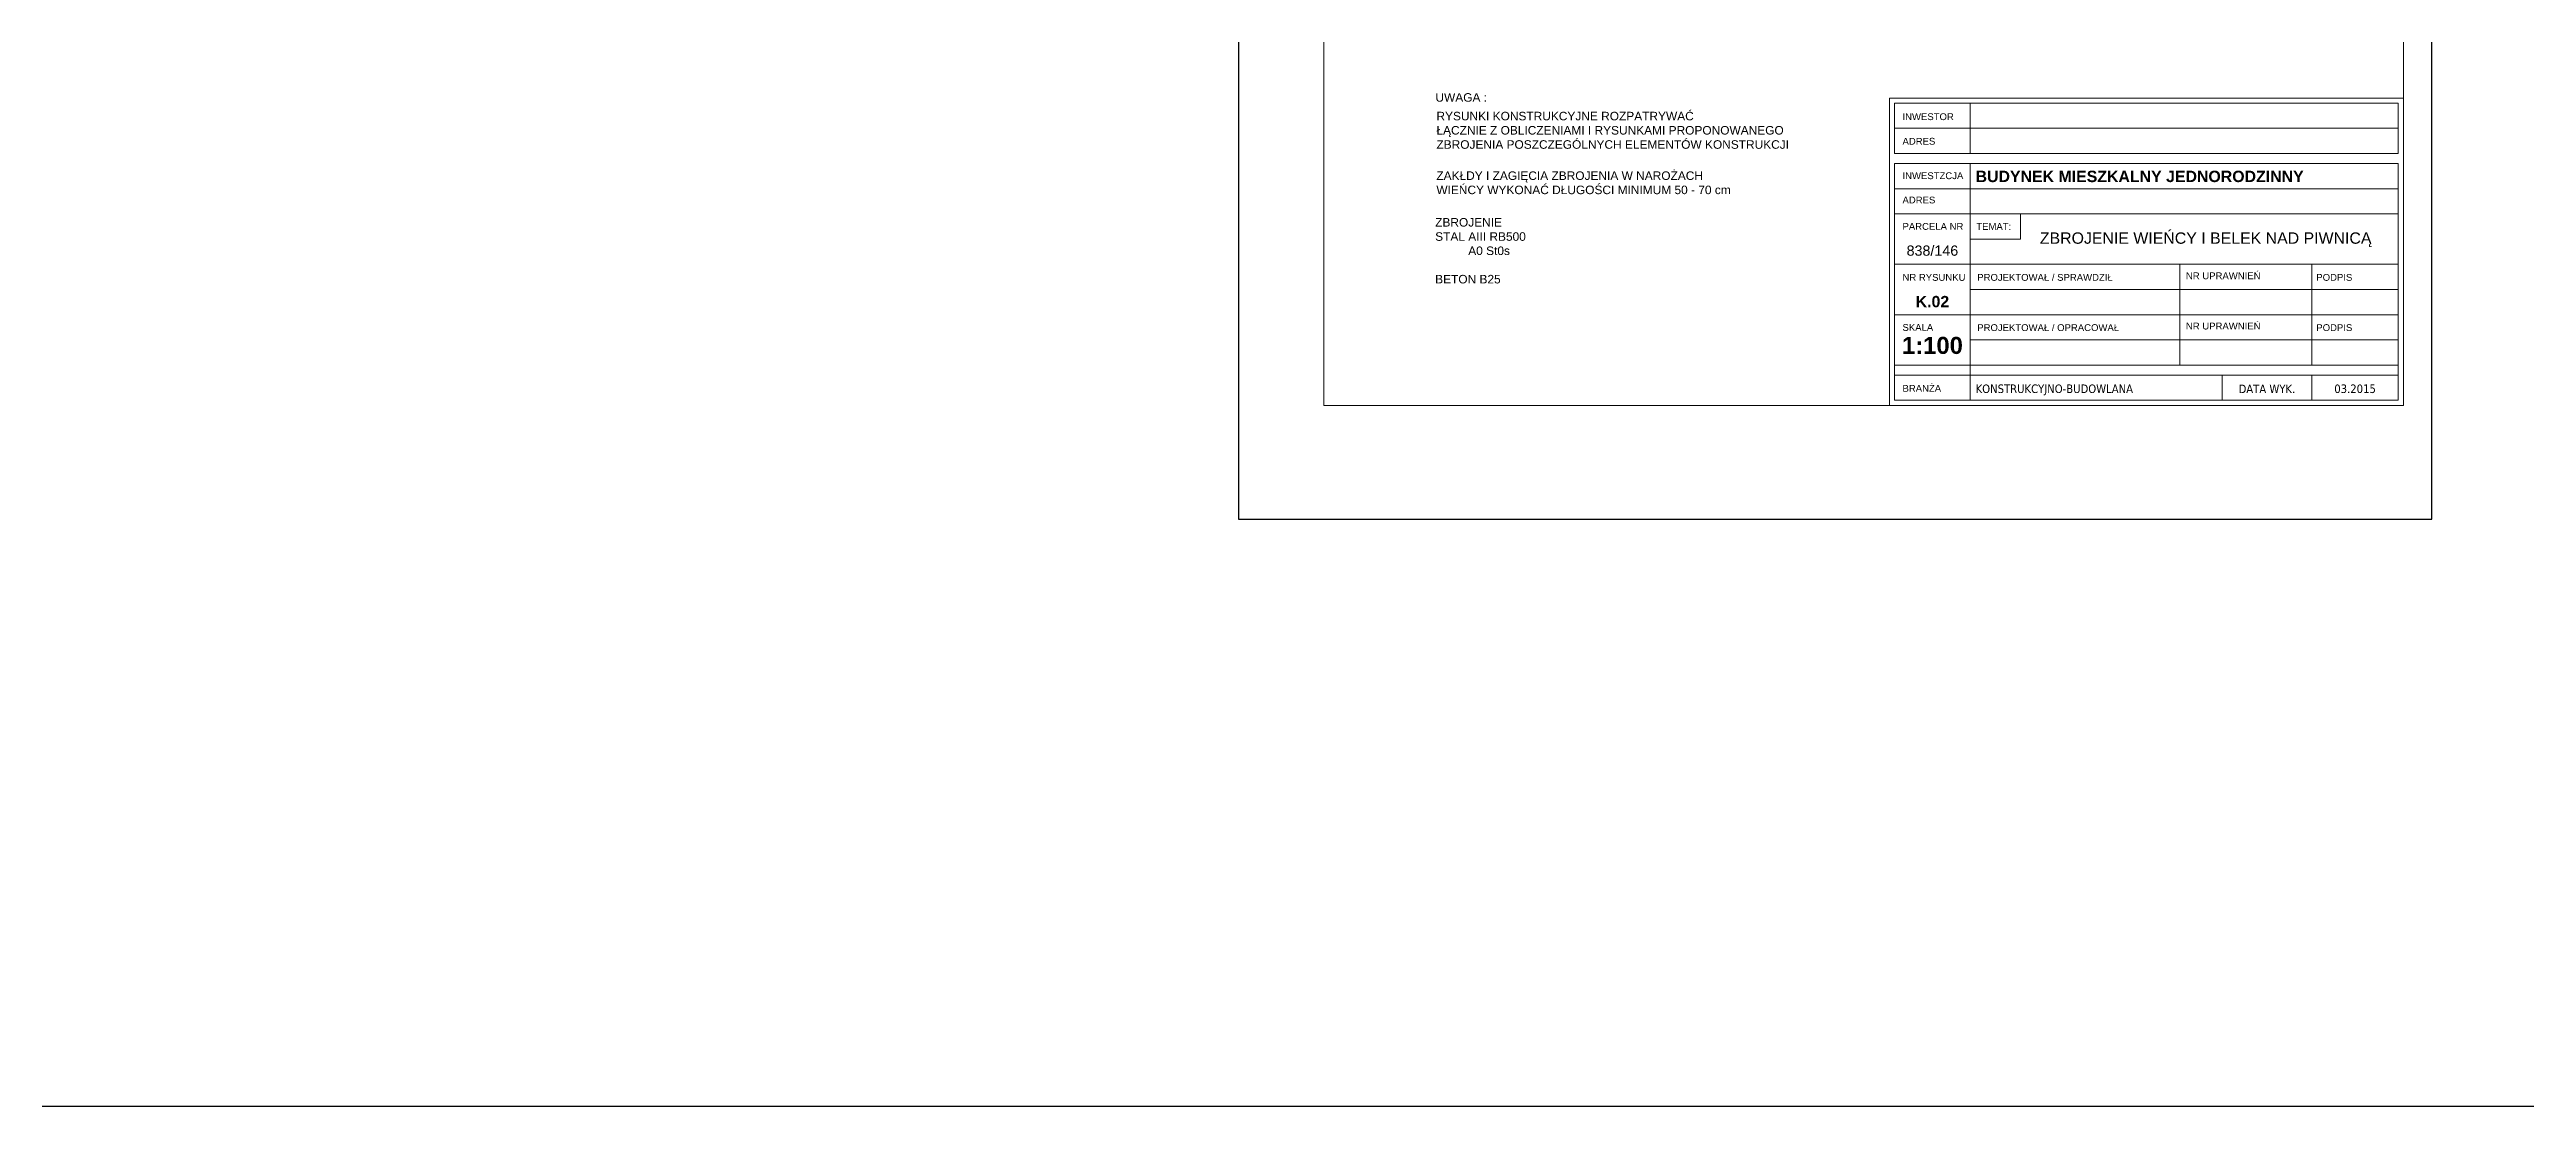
# Model space of a CAD drawing. Header units: millimetres. Extents: x 4647 to 73915, y -13612 to -8141.
# Drawn here: x 9006 to 13366, y -13612 to -11752 of the extents above; entities that cross this region are included whole.
import ezdxf

# ---------------------------------------------------------------- set-up
doc = ezdxf.new("R2010")
doc.units = ezdxf.units.MM
for name, color, linetype, lineweight in [('a_opisy', 252, 'Continuous', 9), ('Opisy - Tekst_Nr_Pióra__1', 7, 'Continuous', 13), ('Opisy - Tekst_Nr_Pióra__7', 7, 'Continuous', 35)]:
    doc.layers.add(name, color=color, linetype=linetype, lineweight=lineweight)
doc.layers.add('Opisy - Tekst_Nr_Pióra__2', color=7, linetype='Continuous', lineweight=15, true_color=0x7f7f7f)
doc.styles.add('GENERATED_STYLE_1', font='arialbd.ttf')
doc.styles.add('GENERATED_STYLE_2', font='tahoma.ttf')
doc.styles.add('GENERATED_STYLE_3', font='arial.ttf')
doc.styles.add('GENERATED_STYLE_4', font='arial.ttf')
doc.styles.get("Standard").update_dxf_attribs({"font": 'arial.ttf'})

msp = doc.modelspace()

# ---------------------------------------------------------------- linework, layer by layer
at = {"color": 1}
msp.add_lwpolyline([(4647.06, -8140.89), (73914.72, -8140.89), (73914.72, -13611.6), (4647.06, -13611.6)], close=True, dxfattribs=at)
msp.add_lwpolyline([(11098.99, -12577.97), (13198.99, -12577.97), (13198.99, -9607.97), (11098.99, -9607.97)], close=True)
at = {"layer": 'Opisy - Tekst_Nr_Pióra__1', "linetype": 'Continuous', "ltscale": 10}
for p, q in [((12386.63, -11846.09), (12386.63, -11934.74)), ((12253.66, -11890.41), (13140.13, -11890.41)), ((12386.63, -11952.46), (12386.63, -12369.1)), ((12253.66, -11996.79), (13140.13, -11996.79)), ((12253.66, -12041.11), (13140.13, -12041.11)), ((12253.66, -12129.76), (13140.13, -12129.76)), ((12755.73, -12129.76), (12755.73, -12307.05)), ((12987.86, -12129.76), (12987.86, -12307.05)), ((12386.63, -12174.08), (13140.13, -12174.08)), ((12253.66, -12218.4), (13140.13, -12218.4)), ((12386.63, -12262.73), (13140.13, -12262.73)), ((12253.66, -12307.05), (13140.13, -12307.05)), ((12253.66, -12324.78), (13140.13, -12324.78)), ((12829.86, -12324.78), (12829.86, -12369.1)), ((12987.86, -12324.78), (12987.86, -12369.1))]:
    msp.add_line(p, q, dxfattribs=at)
at = {"layer": 'Opisy - Tekst_Nr_Pióra__1', "linetype": 'Continuous', "ltscale": 10, "flags": 128}
for points in [[(13148.99, -12377.97), (11248.99, -12377.97), (11248.99, -9657.97), (13148.99, -9657.97)], [(12244.8, -11837.22), (13148.99, -11837.22), (13148.99, -12377.97), (12244.8, -12377.97)], [(13140.13, -11934.74), (12253.66, -11934.74), (12253.66, -11846.09), (13140.13, -11846.09)], [(12253.66, -11952.46), (13140.13, -11952.46), (13140.13, -12369.1), (12253.66, -12369.1)]]:
    msp.add_lwpolyline(points, close=True, dxfattribs=at)
msp.add_lwpolyline([(12386.63, -12085.43), (12475.28, -12085.43), (12475.28, -12041.11)], dxfattribs=at)

# ---------------------------------------------------------------- texts
at = {"layer": 'a_opisy', "char_height": 15, "attachment_point": 1}
for s, insert, width in [('{\\fArial|b0|i0|c238|p34;UWAGA : }', (11445.49, -11828.69), 143.2927), ('{\\fArial|b0|i0|c238|p34;RYSUNKI KONSTRUKCYJNE ROZPATRYWAĆ \\PŁĄCZNIE Z OBLICZENIAMI I RYSUNKAMI PROPONOWANEGO \\PZBROJENIA POSZCZEGÓLNYCH ELEMENTÓW KONSTRUKCJI}', (11447.25, -11861.46), 697.4454), ('ZBROJENIE \\PSTAL AIII RB500 \\P          A0 St0s\\P\\PBETON B25', (11445.02, -12048.4), 319.2534)]:
    msp.add_mtext(s, dxfattribs=dict(at, insert=insert, width=width))
at = {"layer": 'a_opisy', "ltscale": 50, "insert": (11972.16, -11966.32), "char_height": 15, "width": 525.028, "attachment_point": 3}
msp.add_mtext('\\pxql;ZAKŁDY I ZAGIĘCIA ZBROJENIA W NAROŻACH\\PWIEŃCY WYKONAĆ DŁUGOŚCI MINIMUM 50 - 70 cm\\P ', dxfattribs=at)
at = {"layer": 'Opisy - Tekst_Nr_Pióra__2', "linetype": 'Continuous', "char_height": 12, "attachment_point": 1, "style": 'GENERATED_STYLE_4'}
for s, insert in [('{INWESTOR}', (12267.48, -11864.04)), ('{ADRES}', (12267.48, -11907.26)), ('{INWESTZCJA}', (12267.48, -11967.92)), ('{ADRES}', (12267.48, -12010.66)), ('{PARCELA NR}', (12267.48, -12057.11)), ('{TEMAT:}', (12397.4, -12057.2)), ('{NR RYSUNKU}', (12267.48, -12146.79)), ('{PROJEKTOWAŁ / SPRAWDZIŁ}', (12399.06, -12146.79)), ('{NR UPRAWNIEŃ}', (12766.3, -12144.03)), ('{PODPIS}', (12995.79, -12146.79)), ('{SKALA}', (12267.48, -12234.83)), ('{PROJEKTOWAŁ / OPRACOWAŁ}', (12399.06, -12235.19)), ('{NR UPRAWNIEŃ}', (12766.3, -12232.43)), ('{PODPIS}', (12995.79, -12235.19)), ('{BRANŻA}', (12267.48, -12342.08))]:
    msp.add_mtext(s, dxfattribs=dict(at, insert=insert))
at = {"layer": 'Opisy - Tekst_Nr_Pióra__7', "linetype": 'Continuous'}
for s, insert, char_height, attachment_point, style in [('{BUDYNEK MIESZKALNY JEDNORODZINNY}', (12396.11, -11965.09), 20, 1, 'GENERATED_STYLE_1'), ('{\\fArial|b0|i0|c238|p34;\\C70;ZBROJENIE WIEŃCY I BELEK NAD PIWNICĄ}', (12509.24, -12073.64), 20, 1, 'GENERATED_STYLE_1'), ('{838/146}', (12320.15, -12114.92), 18, 8, 'GENERATED_STYLE_3'), ('K.02', (12320.15, -12205.66), 20, 8, 'GENERATED_STYLE_1'), ('{1:100}', (12320.15, -12287.93), 30, 8, 'GENERATED_STYLE_1'), ('KONSTRUKCYJNO-BUDOWLANA', (12396.13, -12341.23), 15, 1, 'GENERATED_STYLE_2'), ('{DATA WYK.}', (12908.86, -12341.49), 15, 2, 'GENERATED_STYLE_2'), ('{03.2015}', (13063.99, -12341.23), 15, 2, 'GENERATED_STYLE_2')]:
    msp.add_mtext(s, dxfattribs=dict(at, insert=insert, char_height=char_height, attachment_point=attachment_point, style=style))

doc.saveas('drawing.dxf')
